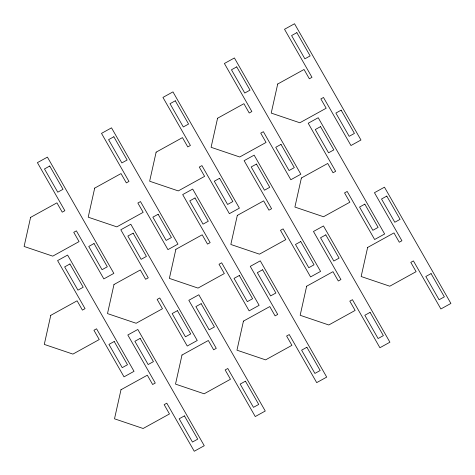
<?xml version="1.0" encoding="UTF-8"?>
<svg xmlns="http://www.w3.org/2000/svg" width="475" height="475" viewBox="0 0 475 475"><rect width="100%" height="100%" fill="white"/><g stroke="black" fill="none" stroke-linecap="round" stroke-linejoin="round"><path stroke-width="0.71" d="M30.584 217.39L24.1 246.46L52.731 256.144L79.064 241.603L73.75 232.305L76.386 230.85L103.841 278.902L113.852 273.374L47.417 157.124L37.406 162.646L64.867 210.698L62.237 212.153L56.923 202.855L30.584 217.39M50.766 315.341L44.282 344.411L72.907 354.095L99.245 339.554L93.931 330.256L96.562 328.801L124.022 376.853L134.027 371.325L67.593 255.075L57.588 260.597L85.049 308.649L82.413 310.104L77.098 300.806L50.766 315.341M94.691 188.118L88.207 217.188L116.832 226.866L143.171 212.331L137.857 203.027L140.487 201.578L167.948 249.624L177.953 244.102L111.518 127.846L101.513 133.374L128.974 181.426L126.338 182.881L121.024 173.577L94.691 188.118M113.982 284.519L107.498 313.589L136.129 323.267L162.462 308.732L157.148 299.428L159.778 297.979L187.239 346.032L197.244 340.504L130.809 224.248L120.804 229.775L148.265 277.827L145.629 279.282L140.315 269.978L113.982 284.519M156.127 152.16L149.643 181.224L178.273 190.908L204.606 176.373L199.292 167.069L201.928 165.615L229.383 213.667L239.394 208.145L172.959 91.889L162.949 97.417L190.41 145.463L187.779 146.917L182.465 137.619L156.127 152.16M120.994 389.738L114.511 418.808L143.135 428.492L169.474 413.951L164.16 404.652L166.79 403.198L194.251 451.25L204.256 445.728L137.821 329.472L127.817 334.994L155.277 383.046L152.641 384.501L147.327 375.202L120.994 389.738M175.863 249.333L169.379 278.403L198.01 288.087L224.342 273.547L219.028 264.248L221.659 262.794L249.12 310.846L259.13 305.318L192.696 189.068L182.685 194.59L210.146 242.642L207.516 244.097L202.196 234.798L175.863 249.333M217.574 118.233L211.09 147.303L239.721 156.987L266.053 142.447L260.739 133.148L263.376 131.694L290.831 179.746L300.841 174.218L234.407 57.962L224.396 63.49L251.857 111.542L249.227 112.997L243.907 103.692L217.574 118.233M181.996 355.039L175.513 384.109L204.143 393.793L230.476 379.252L225.162 369.954L227.792 368.499L255.253 416.551L265.264 411.023L198.829 294.773L188.818 300.295L216.279 348.347L213.643 349.802L208.329 340.504L181.996 355.039M237.31 215.412L230.826 244.477L259.457 254.161L285.79 239.626L280.476 230.322L283.106 228.867L310.567 276.919L320.577 271.397L254.143 155.141L244.132 160.669L271.593 208.721L268.957 210.17L263.643 200.872L237.31 215.412M277.703 84.022L271.219 113.086L299.844 122.77L326.183 108.229L320.863 98.931L323.499 97.476L350.96 145.528L360.964 140.006L294.53 23.75L284.525 29.272L311.986 77.324L309.35 78.779L304.036 69.481L277.703 84.022M243.443 321.118L236.96 350.182L265.59 359.866L291.923 345.331L286.609 336.027L289.239 334.572L316.7 382.624L326.705 377.103L260.27 260.846L250.266 266.374L277.727 314.426L275.09 315.875L269.776 306.577L243.443 321.118M301.382 178L294.898 207.064L323.528 216.748L349.861 202.208L344.547 192.909L347.178 191.455L374.638 239.507L384.649 233.985L318.214 117.729L308.204 123.251L335.665 171.303L333.028 172.757L327.714 163.459L301.382 178M306.648 286.223L300.164 315.293L328.789 324.977L355.122 310.436L349.808 301.132L352.444 299.683L379.905 347.736L389.91 342.208L323.475 225.952L313.47 231.479L340.925 279.532L338.295 280.986L332.981 271.682L306.648 286.223M367.632 247.457L361.148 276.521L389.779 286.205L416.112 271.664L410.798 262.366L413.428 260.912L440.889 308.964L450.9 303.442L384.465 187.186L374.454 192.708L401.915 240.76L399.285 242.214L393.965 232.916L367.632 247.457M49.738 166.036L44.472 168.946L57.76 192.191L63.027 189.287L49.738 166.036M296.851 32.662L291.585 35.572L304.873 58.823L310.139 55.913L296.851 32.662M175.281 100.801L170.014 103.71L183.303 126.962L188.569 124.052L175.281 100.801M236.728 66.88L231.462 69.783L244.75 93.035L250.016 90.131L236.728 66.88M113.84 136.758L108.573 139.668L121.861 162.919L127.128 160.01L113.84 136.758M94.026 243.538L88.76 246.448L102.048 269.699L107.314 266.79L94.026 243.538M341.145 110.164L335.878 113.074L349.161 136.325L354.427 133.416L341.145 110.164M219.569 178.303L214.302 181.213L227.59 204.464L232.857 201.554L219.569 178.303M281.016 144.382L275.749 147.292L289.038 170.537L294.304 167.633L281.016 144.382M158.133 214.267L152.867 217.17L166.149 240.421L171.422 237.518L158.133 214.267M69.914 263.987L64.647 266.897L77.936 290.148L83.202 287.238L69.914 263.987M320.536 126.641L315.269 129.55L328.552 152.802L333.824 149.892L320.536 126.641M195.017 197.98L189.751 200.889L203.039 224.141L208.305 221.231L195.017 197.98M256.464 164.053L251.198 166.963L264.48 190.214L269.747 187.304L256.464 164.053M133.137 233.166L127.87 236.069L141.152 259.32L146.419 256.411L133.137 233.166M114.208 341.489L108.941 344.399L122.223 367.65L127.49 364.741L114.208 341.489M364.824 204.143L359.557 207.053L372.845 230.304L378.112 227.394L364.824 204.143M239.305 275.482L234.038 278.392L247.327 301.643L252.593 298.733L239.305 275.482M300.752 241.555L295.486 244.465L308.774 267.716L314.04 264.807L300.752 241.555M177.424 310.668L172.158 313.571L185.446 336.822L190.713 333.919L177.424 310.668M386.787 196.098L381.52 199.007L394.808 222.258L400.075 219.349L386.787 196.098M201.151 303.685L195.884 306.595L209.166 329.846L214.433 326.937L201.151 303.685M262.598 269.758L257.331 272.668L270.613 295.919L275.88 293.01L262.598 269.758M325.797 234.87L320.53 237.773L333.818 261.024L339.085 258.121L325.797 234.87M140.143 338.384L134.876 341.293L148.164 364.545L153.431 361.635L140.143 338.384M431.074 273.6L425.808 276.509L439.096 299.761L444.363 296.851L431.074 273.6M245.438 381.188L240.172 384.097L253.46 407.348L258.727 404.439L245.438 381.188M306.886 347.267L301.619 350.17L314.907 373.421L320.174 370.512L306.886 347.267M370.084 312.372L364.818 315.275L378.106 338.527L383.372 335.623L370.084 312.372M184.437 415.886L179.17 418.796L192.452 442.047L197.725 439.137L184.437 415.886"/></g></svg>
